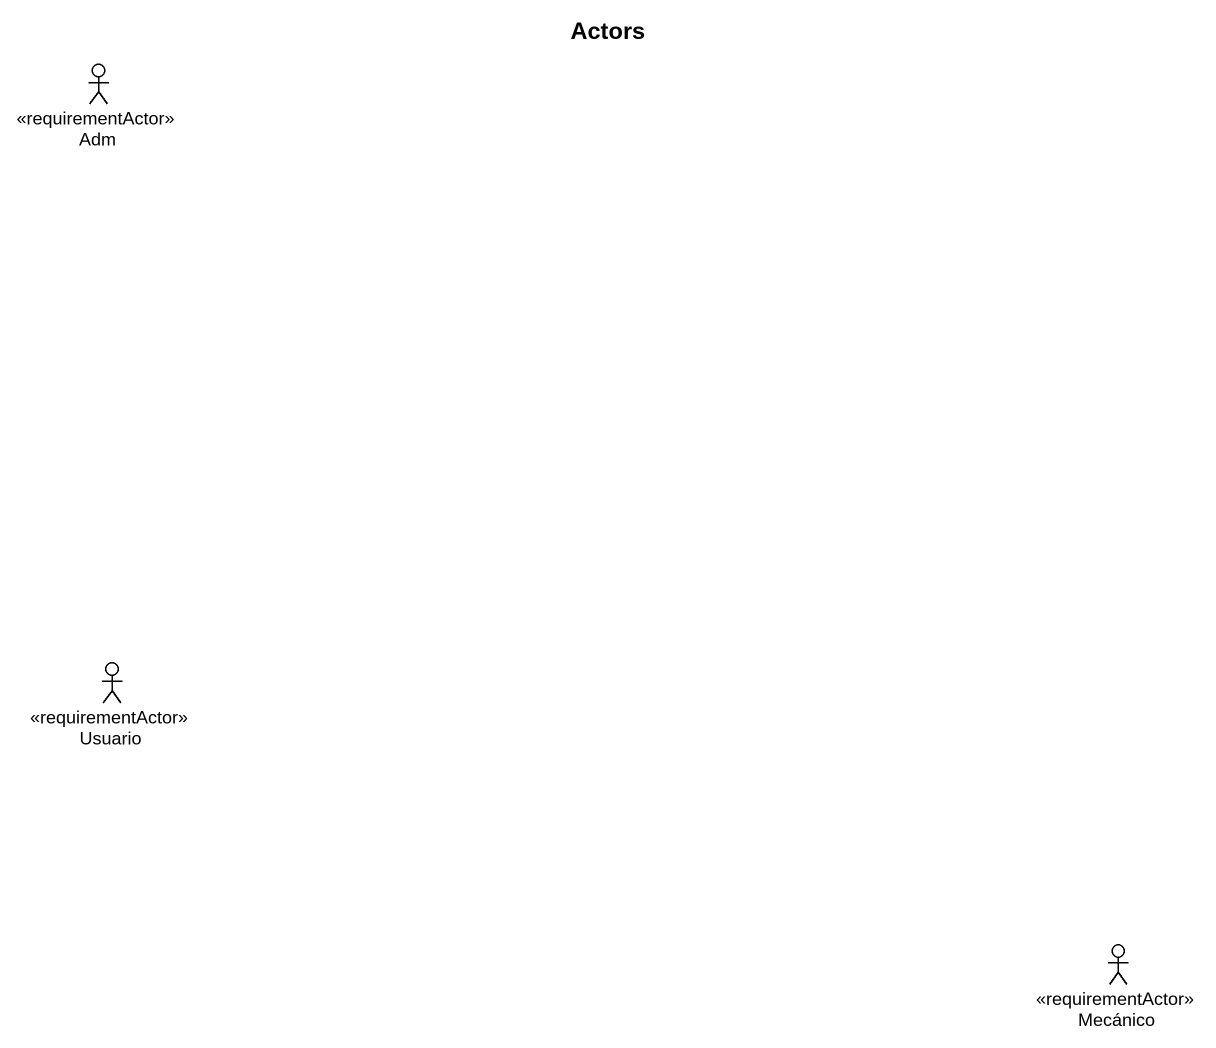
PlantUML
@startuml
title Actors
actor Adm <<requirementActor>>
actor Usuario <<requirementActor>>
actor Mecánico <<requirementActor>>
@enduml
